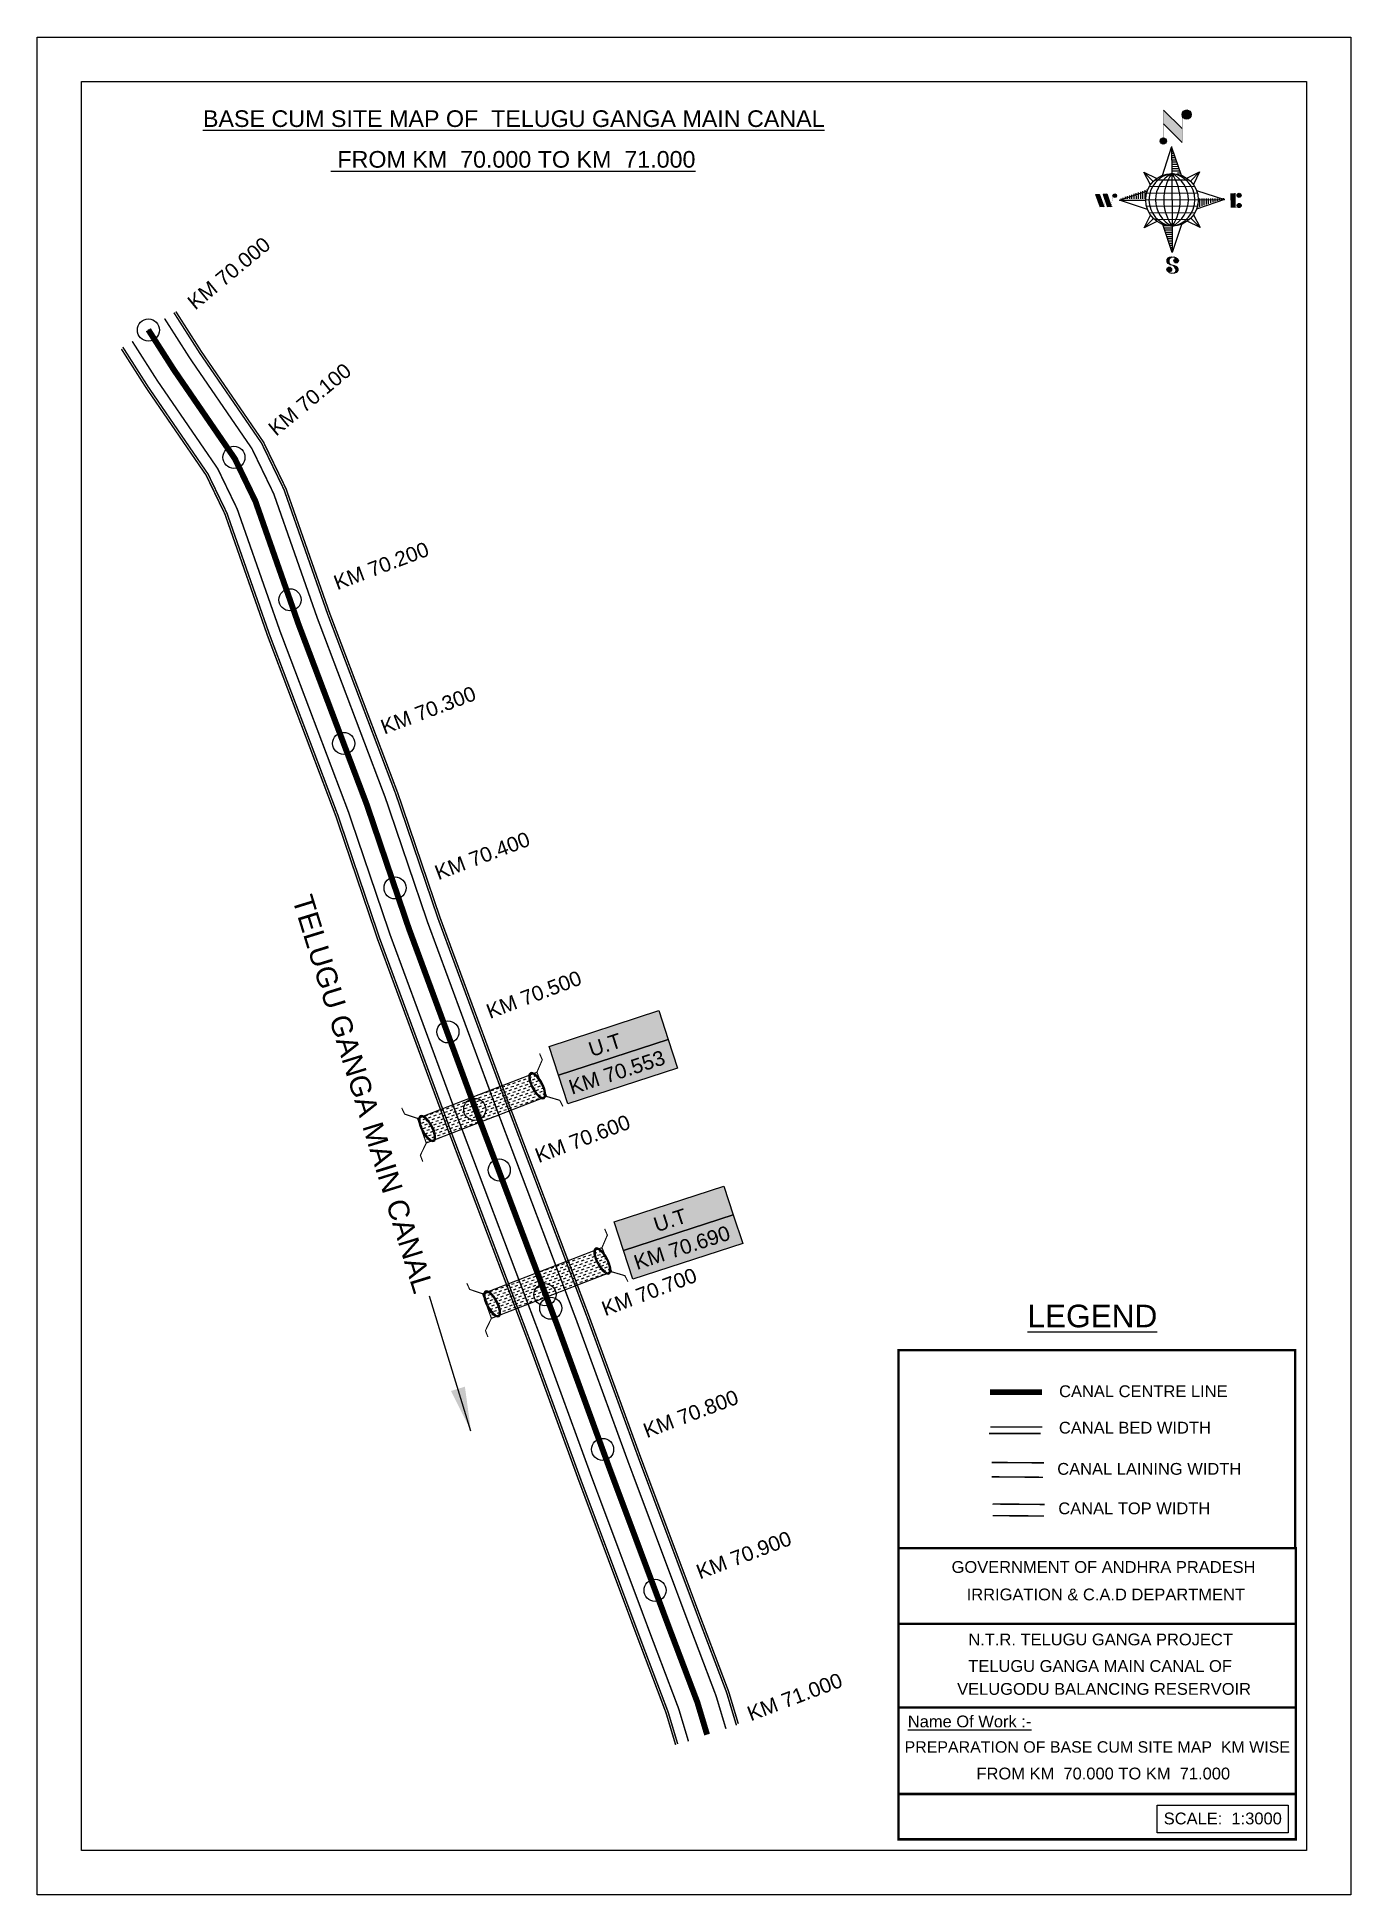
# Model space of a CAD drawing. Header units: inches. Extents: x 253444 to 254335, y 1674865 to 1676125.
import ezdxf

# ---------------------------------------------------------------- set-up
doc = ezdxf.new("R2010")
doc.units = ezdxf.units.IN
doc.header["$MEASUREMENT"] = 0
doc.header["$PDMODE"] = 32
doc.header["$PDSIZE"] = 15
doc.linetypes.add('ACAD_ISO02W100', pattern=[15, 12, -3])
for name, color, linetype in [('AQUADUCT', 1, 'Continuous'), ('bed with', 5, 'Continuous'), ('bord', 1, 'Continuous'), ('canal', 1, 'Continuous'), ('chainage', 7, 'Continuous'), ('FRAME 025', 7, 'Continuous'), ('laying', 4, 'Continuous'), ('lining', 4, 'Continuous'), ('STREAM', 4, 'Continuous'), ('Stu coo', 3, 'Continuous'), ('TEXT', 7, 'Continuous'), ('top of bund', 1, 'Continuous'), ('UT', 173, 'ACAD_ISO02W100'), ('V', 6, 'Continuous'), ('ZSTU', 7, 'Continuous')]:
    doc.layers.add(name, color=color, linetype=linetype)
doc.styles.get("Standard").update_dxf_attribs({"font": 'arial.ttf'})
doc.dimstyles.get("Standard").update_dxf_attribs({"dimtxt": 0.18, "dimasz": 0.18, "dimexe": 0.18, "dimexo": 0.0625, "dimgap": 0.09, "dimtad": 0, "dimtih": 1, "dimtoh": 1, "dimdec": 4, "dimzin": 0, "dimdsep": 46, "dimtxsty": 'Standard', "dimcen": 0.09, "dimadec": 0, "dimazin": 0, "dimtfac": 1, "dimtdec": 4, "dimtofl": 0, "dimtmove": 0, "dimatfit": 3, "dimfxl": 1, "dimtolj": 1, "dimtzin": 0, "dimarcsym": 0})
pattern_1 = [(267.2971131487395, (-8720374.9383359, 50637915.13839893), (10.53672553373347, -0.4974314379093613), [])]
pattern_2 = [(357.2971131487395, (-8720374.9383359, 50637915.13839893), (0.4974314379093601, 10.53672553373348), [])]

# ---------------------------------------------------------------- blocks, each defined once
blk = doc.blocks.new('GGF')
at = {"layer": 'STREAM'}
h = blk.add_hatch(dxfattribs=at)
h.set_pattern_fill('DASH', color=256, scale=10, angle=-6.082734917303942, style=0)
h.set_pattern_definition([(353.9172650826961, (-115347.3726237068, 1016.387648081312), (1.375417949938526, 1.110506849590268), [1.25, -1.25])])
h.paths.add_polyline_path([(406186.8358267642, 1485623.894007653), (406186.3350356966, 1485618.16585714), (406185.8342446289, 1485612.437706626), (406242.6024607782, 1485608.895201602), (406242.8636284556, 1485614.639267362), (406243.1247961327, 1485620.383333121)])
at = {"layer": 'laying', "linetype": 'ByBlock', "extrusion": (0, 0, -1)}
for centre in [(406188.8340515448, 1485618.100544371), (406240.8092758137, 1485614.964376942)]:
    blk.add_ellipse(centre, major_axis=(0.4022038884711088, -6.365555352701567), ratio=0.3887167828476952, dxfattribs=at)
at = {"layer": 'laying', "linetype": 'ByBlock'}
for points in [[(406189.2044231551, 1485612.238788546), (406189.1301593552, 1485612.234096231), (406189.0528622998, 1485612.245618227), (406188.8631006061, 1485612.324588027), (406188.7519765225, 1485612.394145026), (406188.5122836892, 1485612.610022701), (406188.3845252309, 1485612.755754402), (406187.9901122551, 1485613.318903608), (406187.7273521348, 1485613.85898441), (406187.2895556467, 1485615.151754198), (406187.1131680161, 1485615.903753204), (406186.8806331598, 1485617.489787864), (406186.8243655579, 1485618.323341603), (406186.8412834518, 1485619.932858505), (406186.9146281564, 1485620.708349793), (406187.1740924141, 1485622.067517512), (406187.3614922329, 1485622.65073727), (406187.7140922088, 1485623.356040432), (406187.8630650354, 1485623.567618286), (406188.1141012118, 1485623.821781273), (406188.2175726035, 1485623.889167762), (406188.3951326545, 1485623.961233407), (406188.4694103668, 1485623.970225642), (406188.6399464445, 1485623.94807565), (406188.7398646418, 1485623.913414563), (406188.9754422541, 1485623.761023998), (406189.1085637353, 1485623.642922326), (406189.3815283708, 1485623.318037364), (406189.5211763898, 1485623.111945711), (406189.9516964495, 1485622.33059618), (406190.2214699374, 1485621.608086816), (406190.6248590543, 1485619.961048005), (406190.7595287117, 1485619.037350996), (406190.8632364098, 1485617.186895084), (406190.8321935693, 1485616.26108243), (406190.6143732872, 1485614.607066808), (406190.4262052957, 1485613.879561222), (406190.055177624, 1485613.01905299), (406189.9016287614, 1485612.765040143), (406189.6325239488, 1485612.445281366), (406189.5169377527, 1485612.35368761), (406189.3392356181, 1485612.260876767), (406189.2716159608, 1485612.243034084), (406189.2044231551, 1485612.238788546)], [(406241.179647424, 1485609.102621116), (406241.1053836241, 1485609.097928802), (406241.0280865688, 1485609.109450798), (406240.838324875, 1485609.188420597), (406240.7272007914, 1485609.257977597), (406240.4875079581, 1485609.473855271), (406240.3597494998, 1485609.619586973), (406239.965336524, 1485610.182736179), (406239.7025764037, 1485610.722816981), (406239.2647799156, 1485612.015586769), (406239.088392285, 1485612.767585774), (406238.8558574287, 1485614.353620435), (406238.7995898268, 1485615.187174174), (406238.8165077207, 1485616.796691076), (406238.8898524253, 1485617.572182364), (406239.149316683, 1485618.931350083), (406239.3367165019, 1485619.514569841), (406239.6893164777, 1485620.219873002), (406239.8382893043, 1485620.431450857), (406240.0893254807, 1485620.685613844), (406240.1927968724, 1485620.753000333), (406240.3703569234, 1485620.825065977), (406240.4446346357, 1485620.834058213), (406240.6151707135, 1485620.811908221), (406240.7150889107, 1485620.777247134), (406240.950666523, 1485620.624856569), (406241.0837880042, 1485620.506754897), (406241.3567526398, 1485620.181869935), (406241.4964006587, 1485619.975778282), (406241.9269207185, 1485619.194428751), (406242.1966942063, 1485618.471919387), (406242.6000833233, 1485616.824880576), (406242.7347529806, 1485615.901183567), (406242.8384606787, 1485614.050727655), (406242.8074178382, 1485613.124915001), (406242.5895975561, 1485611.470899379), (406242.4014295646, 1485610.743393793), (406242.0304018929, 1485609.882885561), (406241.8768530303, 1485609.628872714), (406241.6077482177, 1485609.309113937), (406241.4921620216, 1485609.21752018), (406241.314459887, 1485609.124709338), (406241.2468402297, 1485609.106866655), (406241.179647424, 1485609.102621116)]]:
    blk.add_open_spline(points, degree=3, knots=[0, 0, 0, 0, 0.1890722348827286, 0.1890722348827286, 0.3781444697654573, 0.3781444697654573, 0.567216704648186, 0.567216704648186, 0.9642381621637766, 0.9642381621637766, 1.361259619679367, 1.361259619679367, 1.758281077194958, 1.758281077194958, 2.155302534710549, 2.155302534710549, 2.552323992226139, 2.552323992226139, 2.807761081817867, 2.807761081817867, 3.012439963152372, 3.012439963152372, 3.217118844486876, 3.217118844486876, 3.421797725821381, 3.421797725821381, 3.626476607155885, 3.626476607155885, 3.831155488490389, 3.831155488490389, 4.280922883927905, 4.280922883927905, 4.730690279365422, 4.730690279365422, 5.180457674802938, 5.180457674802938, 5.630225070240454, 5.630225070240454, 5.896844194109022, 5.896844194109022, 6.112115499412711, 6.112115499412711, 6.283185307179586, 6.283185307179586, 6.283185307179586, 6.283185307179586], dxfattribs=at)
at = {"layer": 'UT', "ltscale": 0.2, "const_width": 0.4999999999999999}
for points in [[(406181.0067191261, 1485605.627956516), (406181.2043290924, 1485608.621441158), (406185.8342446289, 1485612.437706626), (406186.3350356966, 1485618.16585714), (406186.8358267643, 1485623.894007653), (406182.485284513, 1485628.02592998), (406182.4731358847, 1485631.025905382)], [(406186.8358267643, 1485623.894007653), (406243.1247961327, 1485620.383333121)], [(406247.6637609265, 1485627.388723734), (406247.5913202798, 1485624.389598469), (406243.1247961327, 1485620.383333121), (406242.8636284556, 1485614.639267362), (406242.6024607783, 1485608.895201602), (406247.1217425518, 1485604.948545771), (406247.2591485833, 1485601.95169416)], [(406185.8342446289, 1485612.437706626), (406242.6024607783, 1485608.895201602)]]:
    blk.add_lwpolyline(points, dxfattribs=at)
blk = doc.blocks.new('*X7')
at = {"color": 0, "linetype": 'Continuous'}
for p, q in [((6321.563175437702, 239.2074203663178), (6322.581924588794, 240.2261695174094)), ((6321.571094283617, 239.3921159075293), (6322.524536642279, 240.3455582661906)), ((6321.579013129532, 239.5768114487408), (6322.467148695763, 240.4649470149719)), ((6321.586931975447, 239.7615069899523), (6322.409760749248, 240.5843357637531)), ((6321.594850821361, 239.9462025311638), (6322.352372802732, 240.7037245125344)), ((6321.602769667276, 240.1308980723753), (6322.294984856217, 240.8231132613157)), ((6321.610688513191, 240.3155936135868), (6322.322610836808, 241.0275159372032)), ((6321.618607359106, 240.5002891547983), (6322.339575221931, 241.2212570176224)), ((6321.670405508729, 239.1378737420482), (6322.639312535309, 240.1067807686281)), ((6321.756101028845, 239.046792566867), (6322.694551492757, 239.9852430307802)), ((6321.767025283511, 240.8254837745006), (6322.356539607053, 241.4149980980416)), ((6321.841796548961, 238.9557113916858), (6322.784401525116, 239.8983163678416)), ((6321.927492069076, 238.8646302165046), (6322.874251557474, 239.8113897049031)), ((6322.013187589191, 238.7735490413234), (6322.964101589832, 239.7244630419646)), ((6322.075863133939, 241.3110983202248), (6322.373503992176, 241.6087391784607)), ((6322.098883109306, 238.6824678661422), (6323.053951622191, 239.637536379026)), ((6322.184578629423, 238.591386690961), (6323.143801654548, 239.5506097160875)), ((6322.270274149538, 238.5003055157798), (6323.233651686906, 239.463683053149)), ((6322.405772691616, 238.4590273625623), (6323.316199320379, 239.3694539913255)), ((6322.536564177177, 238.4130421528257), (6323.436926723143, 239.3134046987925)), ((6322.667355662737, 238.3670569430892), (6323.557654125907, 239.2573554062594)), ((6322.798147148297, 238.3210717333527), (6323.67838152867, 239.2013061137264)), ((6322.928938633857, 238.2750865236161), (6323.799108931434, 239.1452568211934)), ((6323.059730119417, 238.2291013138795), (6323.919836334197, 239.0892075286604)), ((6323.190521604977, 238.183116104143), (6324.040563736961, 239.0331582361274)), ((6323.334898284248, 238.1507160881169), (6324.161291139725, 238.9771089435944)), ((6323.500484499982, 238.1395256085544), (6324.282018542488, 238.9210596510615)), ((6323.666070715716, 238.1283351289918), (6324.389078986148, 238.8513433994243)), ((6323.83165693145, 238.1171446494292), (6324.558435473549, 238.8439231915289)), ((6324.097210919775, 238.2059219424567), (6324.727791960951, 238.8365029836336)), ((6324.341779298861, 238.2737136262468), (6324.897148448353, 238.8290827757383)), ((6324.586347677948, 238.341505310037), (6325.066504935754, 238.821662567843)), ((6324.830916057034, 238.4092969938271), (6325.235861423155, 238.8142423599477)), ((6325.075484436121, 238.4770886776172), (6325.405217910557, 238.8068221520524)), ((6325.401209342145, 238.6260368883443), (6325.574574397958, 238.7994019441571))]:
    blk.add_line(p, q, dxfattribs=at)
blk = doc.blocks.new('*X6')
at = {"color": 0, "linetype": 'Continuous'}
for p, q in [((6324.425409812192, 240.3018877878409), (6324.530098087213, 240.4065760628617)), ((6324.560821561592, 240.2605228419445), (6324.762767368324, 240.4624686486762)), ((6324.696233310992, 240.2191578960481), (6324.995436649435, 240.5183612344908)), ((6324.831645060392, 240.1777929501517), (6325.228105930546, 240.5742538203053)), ((6324.967056809793, 240.1364280042552), (6325.451206401633, 240.6205775960956)), ((6325.102468559193, 240.0950630583588), (6325.626700194168, 240.619294693334)), ((6325.231508829004, 240.0473266328736), (6325.802193986703, 240.6180117905725)), ((6325.335045025791, 239.9740861343645), (6325.976788801136, 240.6158299097086)), ((6325.438581222579, 239.9008456358553), (6326.100204563527, 240.5624689768027)), ((6325.542117419366, 239.8276051373462), (6326.223620325917, 240.5091080438968)), ((6325.645653616154, 239.754364638837), (6326.347036088308, 240.455747110991)), ((6325.749189812941, 239.6811241403279), (6326.470451850699, 240.4023861780851)), ((6325.852726009729, 239.6078836418188), (6326.593867613089, 240.3490252451792)), ((6325.951486090436, 239.5298670272285), (6326.71728337548, 240.2956643122733)), ((6326.036566250415, 239.4381704919113), (6326.840699137871, 240.2423033793674)), ((6326.121646410395, 239.346473956594), (6326.964114900262, 240.1889424464615)), ((6326.206726570374, 239.2547774212767), (6327.055858370612, 240.1039092215148)), ((6326.291806730354, 239.1630808859595), (6327.135785134496, 240.0070592901021)), ((6326.376886890333, 239.0713843506422), (6327.21571189838, 239.9102093586895)), ((6326.461967050313, 238.9796878153249), (6327.295638662264, 239.8133594272769)), ((6326.547047210292, 238.8879912800077), (6327.375565426148, 239.7165094958642)), ((6326.632127370272, 238.7962947446904), (6327.455492190032, 239.6196595644516)), ((6326.717207530251, 238.7045982093731), (6327.535418953916, 239.5228096330389)), ((6326.788410008449, 236.4777036487165), (6327.354219516036, 237.0435131563033)), ((6326.792225928501, 238.6028399123283), (6327.6153457178, 239.4259597016263)), ((6326.838137672734, 238.4719749612643), (6327.695272481684, 239.3291097702136)), ((6326.884049416966, 238.3411100102004), (6327.775199245568, 239.2322598388009)), ((6326.916746160023, 236.7828164955863), (6327.582476853365, 237.4485471889285)), ((6326.9299611612, 238.2102450591364), (6327.853734496604, 239.1340183945408)), ((6326.975872905432, 238.0793801080725), (6327.849127438164, 238.952634640804)), ((6327.003134980726, 237.9298654880686), (6327.844520379724, 238.7712508870673)), ((6327.012515933215, 237.7624697452613), (6327.839913321284, 238.5898671333306)), ((6327.021896885704, 237.5950740024541), (6327.835306262844, 238.4084833795939)), ((6327.031277838193, 237.4276782596467), (6327.830699204404, 238.2270996258572)), ((6327.040658790683, 237.2602825168395), (6327.826092145964, 238.0457158721205)), ((6327.045082311595, 237.087929342456), (6327.810734190693, 237.8535812215537))]:
    blk.add_line(p, q, dxfattribs=at)
blk = doc.blocks.new('H')
at = {"layer": 'bord', "extrusion": (0.0004278845142637609, 0.00479197890903182, 0.9999884268595202)}
h = blk.add_hatch(dxfattribs=at)
h.set_pattern_fill('LINE', color=8, scale=84.38768555040302, angle=-2.702886851260515, style=0)
h.set_pattern_definition(pattern_2)
h.paths.add_polyline_path([(-492.4668010775931, 785.5898788240738, -0.090992046448718), (-447.9625593584497, 775.2324968557805), (-486.4976985411486, 912.0312741750386)])
h = blk.add_hatch(dxfattribs=at)
h.set_pattern_fill('LINE', color=8, scale=84.38768555040302, angle=-92.70288685126052, style=0)
h.set_pattern_definition(pattern_1)
h.paths.add_polyline_path([(-624.8772989658173, 665.1175860036165, -0.09099204644210665), (-614.5199170010164, 709.6218277204316), (-751.3186943142209, 671.0866885515861)])
h = blk.add_hatch(dxfattribs=at)
h.set_pattern_fill('LINE', color=8, scale=84.38768555040302, angle=-92.70288685126052, style=0)
h.set_pattern_definition(pattern_1)
h.paths.add_polyline_path([(-245.5531129193259, 647.210278397426), (-371.9945082624909, 653.17938094493, -0.09099204644878103), (-382.3518902289215, 608.6751392250881)])
h = blk.add_hatch(dxfattribs=at)
h.set_pattern_fill('LINE', color=8, scale=84.38768555040302, angle=-2.702886851260515, style=0)
h.set_pattern_definition(pattern_2)
h.paths.add_polyline_path([(-504.4050061509479, 532.7070881242398, -0.090992046448718), (-548.909247870557, 543.064470092766), (-510.3741086877417, 406.2656927765347)])
at = {"layer": 'bord', "extrusion": (0.0004278845142637604, 0.00479197890903182, 0.9999884268595203)}
for p, q in [((-516.2384251924814, 1087.08582315594, -1217.145331720205), (-431.5311611755169, 993.9857607749291, -1216.735438367611)), ((-519.3860571105615, 1020.408509141766, -1216.824464901347), (-434.678793075087, 927.3084467682056, -1216.414571548796)), ((-538.2690597721958, 773.6536562892143, -1215.633927328097), (-487.0181812191731, 906.212239655666, -1216.291082326422)), ((-487.0181812191731, 906.212239655666, -1216.291082326422), (-492.9870239489828, 779.7722960542887, -1215.682623766277)), ((-487.0181812191731, 906.212239655666, -1216.291082326422), (-448.4827650671941, 769.4150330077391, -1215.652034309381)), ((-626.736305744329, 793.7732813858893, -1215.692487060367), (-566.811349663476, 760.1895317081362, -1215.557193835181)), ((-626.736305744329, 793.7732813858893, -1215.692487060367), (-584.1428260545363, 746.9596384149045, -1215.486379775655)), ((-598.946746484784, 730.9517588270828, -1215.4033350249), (-626.736305744329, 793.7732813858893, -1215.692487060367)), ((-421.3357812265749, 753.3219341966324, -1215.586531535218), (-358.5136001041974, 781.1110481221694, -1215.746578873753)), ((-358.5136001041974, 781.1110481221694, -1215.746578873753), (-405.3276889660046, 738.5181495659053, -1215.522440984547)), ((-358.5136001041974, 781.1110481221694, -1215.746578873753), (-392.0976094479556, 721.1868434431963, -1215.445049781629)), ((-864.6667208376457, 700.9117660832126, -1215.145683569252), (-846.8602190883248, 637.7003116968554, -1214.850391321915)), ((-846.885899517627, 700.0723706756253, -1215.149269383754), (-829.079397758178, 636.8609162860084, -1214.853977136408)), ((-829.1050781964441, 699.2329752675723, -1215.152855198257), (-811.2985764592304, 636.0215208844747, -1214.857562950931)), ((-829.1050781964441, 699.2329752675723, -1215.152855198257), (-811.3242568973801, 698.393579858588, -1215.156441012743)), ((-811.3242568973801, 698.393579858588, -1215.156441012743), (-793.5177551378147, 635.1821254740935, -1214.861148765422)), ((-751.8386587080895, 665.2704204607289, -1215.023166955395), (-615.0399729244527, 703.8051171880215, -1215.266361263119)), ((-751.8386587080895, 665.2704204607289, -1215.023166955395), (-625.3972626964678, 659.3013864478562, -1215.048666080719)), ((-619.2784603905748, 614.0198538512923, -1214.834293591338), (-751.8386587080895, 665.2704204607289, -1215.023166955395)), ((-246.0730746499612, 641.3942844460253, -1215.12516345687), (-382.8717604242847, 602.859587718267, -1214.881969149149)), ((-378.6332729603746, 692.6448510554619, -1215.314036820931), (-246.0730746499612, 641.3942844460253, -1215.12516345687)), ((-372.5144706616993, 647.363318458898, -1215.099664331546), (-246.0730746499612, 641.3942844460253, -1215.12516345687)), ((-213.4791469212505, 669.2951450282708, -1215.272811938016), (-216.710715676134, 600.8397693103179, -1214.943388670676)), ((-197.1518122339039, 599.9164343632292, -1214.947333066632), (-193.9202434780891, 668.3718100786209, -1215.276756333961)), ((-639.398133254319, 525.5536567845847, -1214.401751538512), (-605.8141239105607, 585.4778614635579, -1214.703280630637)), ((-639.398133254319, 525.5536567845847, -1214.401751538512), (-592.5840443923953, 568.1465553403832, -1214.625889427719)), ((-576.5759521321743, 553.3427707091905, -1214.561798877043), (-639.398133254319, 525.5536567845847, -1214.401751538512)), ((-510.8935521394596, 400.4524652508553, -1213.857248085843), (-549.4289682914387, 537.2496718976181, -1214.496296102879)), ((-371.1754276144202, 512.8914235194679, -1214.455843351893), (-431.1003836950404, 546.475173198618, -1214.591136577086)), ((-371.1754276144202, 512.8914235194679, -1214.455843351893), (-413.7689073036308, 559.7050664918497, -1214.661950636613)), ((-398.9649868734996, 575.7129460782744, -1214.74499538736), (-371.1754276144202, 512.8914235194679, -1214.455843351893)), ((-459.6426735860878, 533.0110486173071, -1214.514403084168), (-510.8935521394596, 400.4524652508553, -1213.857248085843)), ((-504.9247094094171, 526.8924088519998, -1214.465706645989), (-510.8935521394596, 400.4524652508553, -1213.857248085843))]:
    blk.add_line(p, q, dxfattribs=at)
at = {"layer": 'bord', "color": 8, "linetype": 'ByBlock', "extrusion": (0.0004278845142637604, 0.00479197890903182, 0.9999884268595203)}
for p, q in [((-386.4701403837535, 711.3830894059502, -1215.400477790083), (-605.4730712235323, 721.7215742594562, -1215.35631111762)), ((-410.8462962137419, 744.2142448802479, -1215.547375515144), (-578.1125475389999, 752.110393114388, -1215.51364266185)), ((-492.9872379411827, 779.772306161467, -1215.682623723144), (-504.9247094094171, 526.8924088519998, -1214.465706645989)), ((-372.5145726100891, 647.3634304928128, -1215.099664824794), (-625.3973747401615, 659.3012845208868, -1215.048665544341)), ((-378.0217974673142, 615.9429816137999, -1214.946740470406), (-622.87451776542, 627.5017590741627, -1214.897360629442)), ((-375.037429585529, 679.1629559395369, -1215.250969739694), (-619.8901498829364, 690.7217333998997, -1215.201589898729)), ((-392.4388761268347, 584.9431407540105, -1214.792019251512), (-611.441806967312, 595.2816256079823, -1214.747852579053)), ((-419.7993998112506, 554.5543218990788, -1214.634687707282), (-587.06565113744, 562.4504701336846, -1214.600954853988))]:
    blk.add_line(p, q, dxfattribs=at)
at = {"layer": 'bord', "extrusion": (0.0004278845142637604, 0.00479197890903182, 0.9999884268595203)}
for points, const_width, elevation in [([(-522.0131121619479, 959.550775259228), (-515.7175743466119, 1092.906934415961)], 1.60540055982536, -1212.142843617219), ([(-434.158262363472, 933.1277235058805), (-427.8627245295095, 1066.483882669366)], 1.60540055982536, -1212.142843617219), ([(-870.0736340994383, 707.00824508073), (-846.3658724653925, 705.889038352192)], 0.6421602239301444, -1212.142843617219), ([(-828.5594987093612, 642.6768581911618), (-855.2307305332708, 643.935965762368)], 0.6421602239301444, -1212.142843617219), ([(-828.5594987093612, 642.676858191162), (-820.953748198869, 677.9586989512691)], 0.6421602239301444, -1212.142843617223), ([(-810.7786774830411, 641.8374531447001), (-784.1074456587239, 640.5783455765209)], 0.6421602239301444, -1212.142843617222), ([(-792.9978562549747, 640.9980480956772), (-781.589230506466, 693.9208092413096)], 0.6421602239301444, -1212.142843617218), ([(-222.7385766651839, 675.5731321041832), (-173.8413183107752, 673.2647682324088)], 0.7063762463231584, -1212.142843617221), ([(-194.785239975681, 644.8497587676384), (-185.0057882997701, 644.3880859934699)], 0.7063762463231584, -1212.14284361722), ([(-177.0730277270245, 604.8086065300355), (-225.9702860934822, 607.1169704015771)], 0.7063762463231584, -1212.142843617222)]:
    blk.add_lwpolyline(points, dxfattribs=dict(at, const_width=const_width, elevation=elevation))
for points, const_width, elevation in [([(-413.6616245851993, 1073.140134249887, 1), (-397.6117714248124, 1057.729118476532, 1)], 22.25077962579039, -1212.14284361722), ([(-530.3419430367337, 949.5474510251247, 1), (-519.6420409089901, 939.2734405104861, 1)], 14.83385308386026, -1212.142843617223), ([(-775.9087905502321, 696.5833098740303, 1), (-769.4888492682775, 690.418903565154, 1)], 8.900311850316152, -1212.142843617216), ([(-177.8339587833615, 666.8757400336997, 1), (-170.7720233739972, 660.0948930920731, 1)], 9.790343035347762, -1212.142843617223), ([(-180.1423226412179, 617.9784816729323, 1), (-173.0803872516442, 611.1976347345654, 1)], 9.790343035347762, -1212.142843617219), ([(-489.8397168474219, 361.7280028313068, 1), (-498.0671858660056, 369.1142257457323, 1)], 11.05656073458609, -1212.142843617215), ([(-525.1949096693778, 321.5505605205689, 1), (-533.4223786795214, 328.9367834347616, 1)], 11.05656073458609, -1212.142843617218)]:
    blk.add_lwpolyline(points, format="xyb", close=True, dxfattribs=dict(at, const_width=const_width, elevation=elevation))
for points, elevation in [([(-537.0436544864716, 317.3909783906986), (-530.686771839954, 310.4778530870033), (-519.7848077441001, 306.8033377354246), (-504.8555995545785, 306.8996049665207), (-493.8614930827366, 309.9751672386152), (-486.3299612487816, 317.6739007300386), (-486.5193926708707, 325.7780890813514), (-490.6180678635317, 333.2605072774198), (-493.5031616341619, 336.2254691210802), (-502.816804350885, 340.8534958871466), (-522.4580017436219, 347.2728260433129), (-530.4257294404489, 351.5824209563287), (-533.6858260648524, 354.5525017987891), (-537.4013079778782, 362.629807892173), (-536.9549017110166, 373.3508360361672), (-530.0284934418471, 380.6827556172281), (-520.0052991440441, 384.0716307398478), (-503.5000552259427, 384.2213990291513), (-492.5323047870551, 379.8708521119993), (-487.1463343054379, 373.2710396641844)], -1212.142843617219), ([(-522.4539065143929, 347.5728294925347), (-526.1949835211592, 353.7751140225195), (-527.7518298353394, 360.6227161141025), (-527.9156661629893, 370.6019260344024), (-525.8991041315983, 375.4503632916039), (-521.3202371541029, 381.1640017041664), (-514.5251386848048, 384.3718976443916)], -1212.142843617221), ([(-504.8555995545785, 306.8996049665207), (-499.0047943263154, 312.3708361831504), (-496.9585419834797, 319.3942984564654), (-497.4612851235933, 326.5275708001649), (-501.2415295758961, 335.3559093211365), (-509.2361390522836, 343.1915685721062)], -1212.142843617219)]:
    blk.add_lwpolyline(points, dxfattribs=dict(at, elevation=elevation))
for centre, radius in [((-405.6366979898718, 1065.434626361347, -1212.142843617228), 22.25077962579068), ((-524.9919919744626, 944.4104457636145, -1212.142843617225), 14.83385308386045), ((-498.4359036135794, 659.1484834742021, -1212.142843617229), 126.5822129822759), ((-772.6988199003781, 693.5011067149355, -1212.142843617225), 8.900311850316273), ((-174.3029910778062, 663.4853165630027, -1212.142843617225), 9.7903430353479), ((-176.6113549475952, 614.5880582008385, -1212.142843617227), 9.7903430353479), ((-493.9534513636986, 365.4211142832808, -1212.142843617226), 11.05656073458623), ((-529.3086441806488, 325.2436719765011, -1212.142843617227), 11.05656073458623)]:
    blk.add_circle(centre, radius, dxfattribs=at)
at = {"layer": 'bord', "color": 8, "linetype": 'ByBlock', "extrusion": (0.0004278845142637604, 0.00479197890903182, 0.9999884268595203)}
for centre, radius, start, end in [((-481.5018944916621, 658.3490694805806, -1212.142843617225), 127.7124113124745, 94.925359787212, 259.6690604518324), ((-436.7958279077627, 656.2386032006533, -1212.142843617224), 140.8227119427793, 113.2864437035868, 241.3079765329169), ((-315.8862391595549, 650.5307512261786, -1212.142843617227), 222.3100112361417, 142.5891607921548, 212.0052594442485), ((-560.0761933124097, 662.0583738566748, -1212.142843617224), 140.8227119427793, 293.2864437035868, 61.30797653291689), ((-680.9857820597445, 667.7662258302183, -1212.142843617228), 222.3100112361417, 322.5891607921548, 32.00525944424854), ((-515.3701267285685, 659.9479075753505, -1212.142843617227), 127.7124113124745, 274.925359787212, 79.66906045183244)]:
    blk.add_arc(centre, radius, start, end, dxfattribs=at)
at = {"layer": 'bord', "extrusion": (0.0004278845142637604, 0.00479197890903182, 0.9999884268595203)}
for points in [[(-515.7175743148887, 1092.906934417125, -1212.142843617227), (-431.0104934413977, 999.8058030862261, -1212.142843617227), (-518.8653432401063, 1026.22885483189, -1212.142843617227), (-434.1582623484545, 933.1277235084416, -1212.142843617227)], [(-864.1466936911305, 706.7284433981881, -1212.142843617225), (-846.3658724649268, 705.889038353589, -1212.142843617225), (-846.34031992468, 643.5162632348297, -1212.142843617225), (-828.5594986876497, 642.6768581867381, -1212.142843617225)], [(-828.5850512369768, 705.049633307593, -1212.142843617229), (-810.804230031204, 704.2102282608984, -1212.142843617229), (-810.778677482168, 641.8374531481927, -1212.142843617229), (-792.9978562541016, 640.9980480994025, -1212.142843617229)], [(-193.4002216503151, 674.1881137788835, -1212.142843617225), (-196.6319310673212, 605.7319520774413, -1212.142843617225), (-212.9591249906118, 675.1114593302475, -1212.142843617225), (-216.1908344065701, 606.6552976257785, -1212.142843617225)]]:
    blk.add_solid(points, dxfattribs=at)
at = {"layer": 'bord', "extrusion": (0.0004278845142637604, 0.00479197890903182, 0.9999884268595203), "xscale": 7.977342409717546, "yscale": 7.977342408231451, "zscale": 7.977342408476333, "rotation": 138.0840426661453}
for name, p in [('*X6', (38300.50170925955, -31929.38484708802, -1212.14284361722)), ('*X7', (38314.39702652739, -31950.87734303279, -1212.142843617221))]:
    blk.add_blockref(name, p, dxfattribs=at)

msp = doc.modelspace()

# ---------------------------------------------------------------- hatches: boundary and pattern name
at = {"layer": 'ZSTU'}
h = msp.add_hatch(color=135, dxfattribs=at)
h.set_gradient(color1=(141, 177, 78), color2=(107, 135, 59), one_color=1, tint=0.3799999952316284, name='CYLINDER')
h.paths.add_polyline_path([(253791.2184302763, 1675440.22422542), (253797.5715381484, 1675420.770848832), (253871.9617626184, 1675445.107452915), (253865.6086547469, 1675464.560829502)])
h.paths.add_polyline_path([(253818.3127351361, 1675429.987730264), (253844.5382899033, 1675438.552504496), (253839.8021995153, 1675453.054532741), (253813.5766447489, 1675444.489758508)], flags=24)
h = msp.add_hatch(color=252, dxfattribs=at)
h.set_gradient(color1=(167, 88, 159), color2=(127, 67, 121), one_color=1, tint=0.3799999952316284, name='CYLINDER')
h.paths.add_polyline_path([(253878.3148704885, 1675425.654076329), (253871.9617626184, 1675445.107452915), (253797.5715381485, 1675420.770848832), (253803.9246460198, 1675401.317472246)])
h.paths.add_polyline_path([(253804.9978356912, 1675404.151793176), (253874.081050052, 1675426.713075084), (253869.3227244984, 1675441.283187968), (253800.2395101377, 1675418.72190606)], flags=24)
h = msp.add_hatch(color=135, dxfattribs=at)
h.set_gradient(color1=(141, 177, 78), color2=(107, 135, 59), one_color=1, tint=0.3799999952316284, name='CYLINDER')
h.paths.add_polyline_path([(253835.3647799134, 1675321.294657557), (253841.7178877855, 1675301.841280969), (253916.1081122556, 1675326.177885052), (253909.755004384, 1675345.631261639)])
h.paths.add_polyline_path([(253862.4590847733, 1675311.0581624), (253888.6846395403, 1675319.622936633), (253883.9485491524, 1675334.124964878), (253857.722994386, 1675325.560190645)], flags=24)
h = msp.add_hatch(color=252, dxfattribs=at)
h.set_gradient(color1=(167, 88, 159), color2=(127, 67, 121), one_color=1, tint=0.3799999952316284, name='CYLINDER')
h.paths.add_polyline_path([(253922.4612201256, 1675306.724508466), (253916.1081122558, 1675326.177885052), (253841.7178877855, 1675301.841280969), (253848.070995657, 1675282.387904383)])
h.paths.add_polyline_path([(253849.1431593476, 1675285.230860035), (253918.2231315826, 1675307.791083126), (253913.4679824814, 1675322.351469633), (253844.3880102464, 1675299.791246542)], flags=24)

# ---------------------------------------------------------------- linework, layer by layer
at = {"linetype": 'ByBlock'}
for points in [[(253443.9506186077, 1674864.848890607), (253443.9506186077, 1676124.848890607), (254334.9506186077, 1676124.848890607), (254334.9506186077, 1674864.848890607)], [(254304.9506186077, 1676094.848890607), (254304.9506186077, 1674894.848890607), (253473.9506186077, 1674894.848890607), (253473.9506186077, 1676094.848890607)]]:
    msp.add_lwpolyline(points, close=True, dxfattribs=at)
for p in [(253519.4522493508, 1675926.19133033), (253577.4092661536, 1675839.840201369), (253615.424391121, 1675743.207466907), (253651.8330513227, 1675645.782714325), (253686.7097363148, 1675547.810543349), (253722.5119831152, 1675450.168766746), (253757.3783338112, 1675356.446464159), (253792.2944623182, 1675262.740331169), (253792.2944623182, 1675262.740331169), (253827.4380240626, 1675166.968074515), (253863.092749302, 1675071.384559385)]:
    msp.add_point(p)
at = {"color": 2}
for p in [(253740.7747674836, 1675397.58), (253788.3647674836, 1675271.96)]:
    msp.add_point(p, dxfattribs=at)
at = {"layer": 'bed with', "const_width": 1}
for points in [[(253530.3744309736, 1675933.985554821), (253547.7627051595, 1675906.733524668), (253589.6327649333, 1675845.709956876), (253604.3942421286, 1675815.173008234), (253633.8735505661, 1675731.086056901), (253680.1672135144, 1675608.777539054), (253708.7215717297, 1675524.650398104), (253755.5502655419, 1675397.851137511), (253809.7898354233, 1675254.353464802), (253845.0101911776, 1675157.914323533), (253886.1318800573, 1675048.05995516), (253904.4294798313, 1674999.772408792), (253911.1164856685, 1674977.478420068)], [(253508.4366204529, 1675918.543562385), (253525.4108298076, 1675891.940475331), (253566.3867700339, 1675832.220043124), (253579.6052928386, 1675804.874991766), (253608.6919844011, 1675721.907943099), (253654.9383214528, 1675599.724460945), (253683.4579632375, 1675515.699601896), (253730.4452694252, 1675388.470862489), (253784.6676995438, 1675245.018535198), (253819.8733437895, 1675148.619676467), (253861.0516549099, 1675038.614044839), (253879.0320551358, 1674991.163591208), (253885.6965069379, 1674968.944795989)], [(254125.6653256938, 1675182.16264619), (254122.5176302895, 1675182.204851653), (254090.3583895317, 1675182.182276684)], [(254124.5448715387, 1675177.757388271), (254122.4895511617, 1675177.784946767), (254089.6972162873, 1675177.761927381), (254089.4607629284, 1675177.771094626)]]:
    msp.add_lwpolyline(points, dxfattribs=at)
at = {"layer": 'canal', "color": 6, "const_width": 4}
for points in [[(254125.5086579913, 1675205.779331386), (254122.9071501002, 1675205.814213366), (254090.3121858645, 1675205.791332529)], [(254090.3121858645, 1675205.791332529), (254125.5086579913, 1675205.779331386)]]:
    msp.add_lwpolyline(points, dxfattribs=at)
at = {"layer": 'FRAME 025', "lineweight": -3, "const_width": 1.636994106223717}
for points in [[(254028.1513505659, 1675234.251650141), (254297.2595157404, 1675234.251650141), (254297.2595157404, 1675100.023296213), (254028.1513505659, 1675100.023296213)], [(254028.151350566, 1675100.023296213), (254297.6250509664, 1675100.023296213), (254297.6250509664, 1674902.477396443), (254028.151350566, 1674902.477396443)]]:
    msp.add_lwpolyline(points, close=True, dxfattribs=at)
for points in [[(254028.151350566, 1675048.733054172), (254297.6250509664, 1675048.733054172)], [(254028.151350566, 1674991.869259262), (254297.6250509664, 1674991.869259262)], [(254028.151350566, 1674933.238756136), (254297.6250509664, 1674933.238756136)]]:
    msp.add_lwpolyline(points, dxfattribs=at)
at = {"layer": 'lining', "const_width": 1}
for points in [[(253536.6903631546, 1675938.030198295), (253554.0178941572, 1675910.873370565), (253596.1381739536, 1675849.485119307), (253611.3314480866, 1675818.054915827), (253640.9206306496, 1675733.654558898), (253687.2275377853, 1675611.311049719), (253715.7916114197, 1675527.155285102), (253762.5759174403, 1675400.476214476), (253816.820283897, 1675256.965851817), (253852.044756678, 1675160.515437451), (253893.1505997813, 1675050.703400213), (253911.5369680856, 1675002.181592817), (253918.2356857085, 1674979.848557856)], [(253502.0601856945, 1675914.593742461), (253519.1556408099, 1675887.800629435), (253559.8813610136, 1675828.444880693), (253572.6680868805, 1675801.993084173), (253601.6449043176, 1675719.339441102), (253647.8779971818, 1675597.190950281), (253676.3879235474, 1675513.194714898), (253723.4196175269, 1675385.845785523), (253777.6372510701, 1675242.406148183), (253812.8387782891, 1675146.018562549), (253854.0329351858, 1675035.970599787), (253871.9245668816, 1674988.754407183), (253878.4016441118, 1674967.160305092)], [(254091.3793479243, 1675158.125632522), (254116.0872230002, 1675157.941295741), (254126.7674994138, 1675157.818657056)], [(254091.3413019008, 1675148.362785131), (254118.1926139616, 1675148.157767601), (254126.2353821158, 1675148.065349603)]]:
    msp.add_lwpolyline(points, dxfattribs=at)
at = {"layer": 'top of bund', "const_width": 1}
for points in [[(253538.0046170402, 1675938.759090781), (253555.2689319567, 1675911.701339744), (253597.4392557577, 1675850.240151793), (253612.7188892782, 1675818.631297346), (253642.3300466663, 1675734.168259298), (253688.6396026395, 1675611.817751852), (253717.2056193576, 1675527.656262502), (253763.98104782, 1675401.001229869), (253818.2263735917, 1675257.48832922), (253853.4516697782, 1675161.035660235), (253894.5543437262, 1675051.232089223), (253912.9584657365, 1675002.663429622), (253919.4714298353, 1674980.949683334)], [(253501.1032279693, 1675913.304872132), (253517.9046030104, 1675886.972660256), (253558.5802792095, 1675827.689848207), (253571.2806456889, 1675801.416702654), (253600.2354883009, 1675718.825740702), (253646.4659323276, 1675596.684248148), (253674.9739156095, 1675512.693737498), (253722.0144871472, 1675385.32077013), (253776.2311613754, 1675241.88367078), (253811.431865189, 1675145.498339765), (253852.629191241, 1675035.441910776), (253870.5030692307, 1674988.272570378), (253877.0043384852, 1674966.597813846)], [(254091.9052553939, 1675129.917597957), (254116.4877214136, 1675129.737689334), (254127.3246541419, 1675129.613257074)], [(254126.8960700682, 1675121.758489485), (254118.9805595617, 1675121.849449039), (254092.0471653894, 1675122.051890693)]]:
    msp.add_lwpolyline(points, dxfattribs=at)
at = {"layer": 'V', "color": 1, "const_width": 4}
msp.add_lwpolyline([(253519.3436808823, 1675926.361485889), (253536.5867674836, 1675899.337), (253578.0097674836, 1675838.965), (253591.9997674836, 1675810.024), (253621.2827674836, 1675726.497), (253667.5527674836, 1675604.251), (253696.0897674836, 1675520.175), (253742.9977674836, 1675393.161), (253797.2287674836, 1675249.686), (253832.4417674836, 1675153.267), (253873.5917674836, 1675043.337), (253891.7307674836, 1674995.468), (253898.3086295026, 1674973.537888789)], dxfattribs=at)
at = {"layer": 'V', "color": 0}
msp.add_lwpolyline([(254203.6507209572, 1674925.616880064), (254292.3608553314, 1674925.616880064), (254292.3608553314, 1674906.86440376), (254203.6507209572, 1674906.86440376)], close=True, dxfattribs=at)
at = {"layer": 'ZSTU', "color": 135}
for points in [[(253791.2184302764, 1675440.224225419), (253865.6086547473, 1675464.560829502), (253871.9617626184, 1675445.107452915), (253797.5715381484, 1675420.770848832)], [(253835.3647799135, 1675321.294657556), (253909.7550043844, 1675345.631261639), (253916.1081122556, 1675326.177885052), (253841.7178877855, 1675301.841280969)]]:
    msp.add_lwpolyline(points, close=True, dxfattribs=at)
at = {"layer": 'ZSTU', "color": 252}
for points in [[(253797.5715381484, 1675420.770848832), (253871.9617626184, 1675445.107452915), (253878.3148704885, 1675425.654076329), (253803.9246460199, 1675401.317472246)], [(253841.7178877855, 1675301.841280969), (253916.1081122556, 1675326.177885052), (253922.4612201256, 1675306.724508466), (253848.0709956569, 1675282.387904383)]]:
    msp.add_lwpolyline(points, close=True, dxfattribs=at)

# ---------------------------------------------------------------- block references
at = {"layer": 'AQUADUCT', "color": 1, "xscale": 0.1408039184319789, "yscale": 0.1408039187081158, "zscale": 0.1408039184379445, "rotation": 3.078330572322649}
msp.add_blockref('H', (254288.7200728102, 1675926.411537676, 170.8847861942989), dxfattribs=at)
at = {"layer": 'laying', "color": 6, "linetype": 'ByBlock', "xscale": 1.539389527214728, "yscale": 1.539389526958331, "zscale": 1.539389526941385, "rotation": 24.7024726381366}
for p in [(641373.7876292028, -663591.921970754), (641417.9339788401, -663710.8515386172)]:
    msp.add_blockref('GGF', p, dxfattribs=at)

# ---------------------------------------------------------------- texts
at = {"layer": 'chainage', "color": 0}
for s, height, rotation, p in [('KM 70.000', 9.999999999999975, 39.63602368109813, (253551.1420772031, 1675939.331798681)), ('KM 70.100', 9.999999999999975, 39.63602368109813, (253605.9893047202, 1675853.751973336)), ('KM 70.200', 9.999999999999973, 20.69732549331298, (253647.4852609232, 1675749.665250552)), ('KM 70.300', 9.999999999999973, 20.69732549331298, (253679.3662661217, 1675651.790950503)), ('KM 70.400', 9.999999999999973, 20.69732549331298, (253716.0209011061, 1675553.006792922)), ('KM 70.500', 9.999999999999973, 20.69732549331298, (253751.0000286925, 1675458.855886596)), ('KM 70.600', 9.999999999999973, 20.69732549331298, (253784.047790345, 1675361.10354325)), ('KM 70.700', 9.999999999999973, 20.69732549331298, (253829.206102932, 1675257.218060516)), ('KM 70.800', 9.999999999999973, 20.69732549331298, (253857.4306758672, 1675174.522083116)), ('KM 70.900', 9.999999999999973, 20.69732549331298, (253893.3919498935, 1675078.729288877)), ('KM 71.000', 9.999999999999973, 20.69732549331298, (253927.9375670291, 1674982.526448592))]:
    msp.add_text(s, height=height, rotation=rotation, dxfattribs=at).set_placement(p)
at = {"layer": 'chainage', "color": 1}
msp.add_text('TELUGU GANGA MAIN CANAL', height=14.04243867787395, rotation=287.1475400078224, dxfattribs=at).set_placement((253616.8111287424, 1675540.38708385))
at = {"layer": 'chainage', "color": 0}
for s, height, p in [('%%ULEGEND', 15.33694249980499, (254115.6013940338, 1675249.79635687)), ('CANAL CENTRE LINE', 8, (254137.0781288208, 1675202.434600835)), ('CANAL BED WIDTH', 8, (254136.9485835326, 1675177.71554525)), ('CANAL LAINING WIDTH', 8, (254135.8242583774, 1675149.771849789)), ('CANAL TOP WIDTH', 8, (254136.5391564491, 1675122.986667836)), ('GOVERNMENT OF ANDHRA PRADESH ', 8, (254064.1593251739, 1675083.228951153)), ('IRRIGATION & C.A.D DEPARTMENT', 8, (254074.4005998984, 1675064.587356749)), ('N.T.R. TELUGU GANGA PROJECT', 8, (254075.5133299507, 1675034.073953039)), ('TELUGU GANGA MAIN CANAL OF', 8, (254075.4421600083, 1675016.043746859)), (' VELUGODU BALANCING RESERVOIR', 8, (254064.8206458732, 1675000.52384213)), ('%%UName Of Work :-', 8, (254034.4594685402, 1674978.468056457)), ('PREPARATION OF BASE CUM SITE MAP  KM WISE', 7.742718181745905, (254032.2701360269, 1674961.285267896)), (' FROM KM  70.000 TO KM  71.000', 8, (254077.9275103514, 1674943.14626323)), ('SCALE:  1:3000', 8, (254208.0125705385, 1674912.651960343))]:
    msp.add_text(s, height=height, dxfattribs=at).set_placement(p)
at = {"layer": 'Stu coo', "color": 0}
for s, p in [('U.T', (253819.9487611013, 1675433.092236835)), ('KM 70.553', (253806.5780750731, 1675407.541790118)), ('U.T', (253864.0951107384, 1675314.162668971)), ('KM 70.690', (253850.7244247102, 1675288.612222255))]:
    msp.add_text(s, height=9.999999999999986, rotation=18.08606668901972, dxfattribs=at).set_placement(p)
at = {"layer": 'TEXT', "color": 0}
for s, p in [('%%UBASE CUM SITE MAP OF  TELUGU GANGA MAIN CANAL', (253556.3914096088, 1676063.930668822)), ('%%U FROM KM  70.000 TO KM  71.000', (253643.1836932297, 1676036.321469282))]:
    msp.add_text(s, height=11.29445192087996, dxfattribs=at).set_placement(p)

# ---------------------------------------------------------------- leaders
at = {"layer": 'chainage', "color": 1}
msp.add_leader([(253738.1972167243, 1675179.391494626), (253709.9730971975, 1675270.865298503)], dimstyle='Standard', override={"dimasz": 30, "dimgap": 0.09, "dimtad": 0}, dxfattribs=at)

doc.saveas('drawing.dxf')
